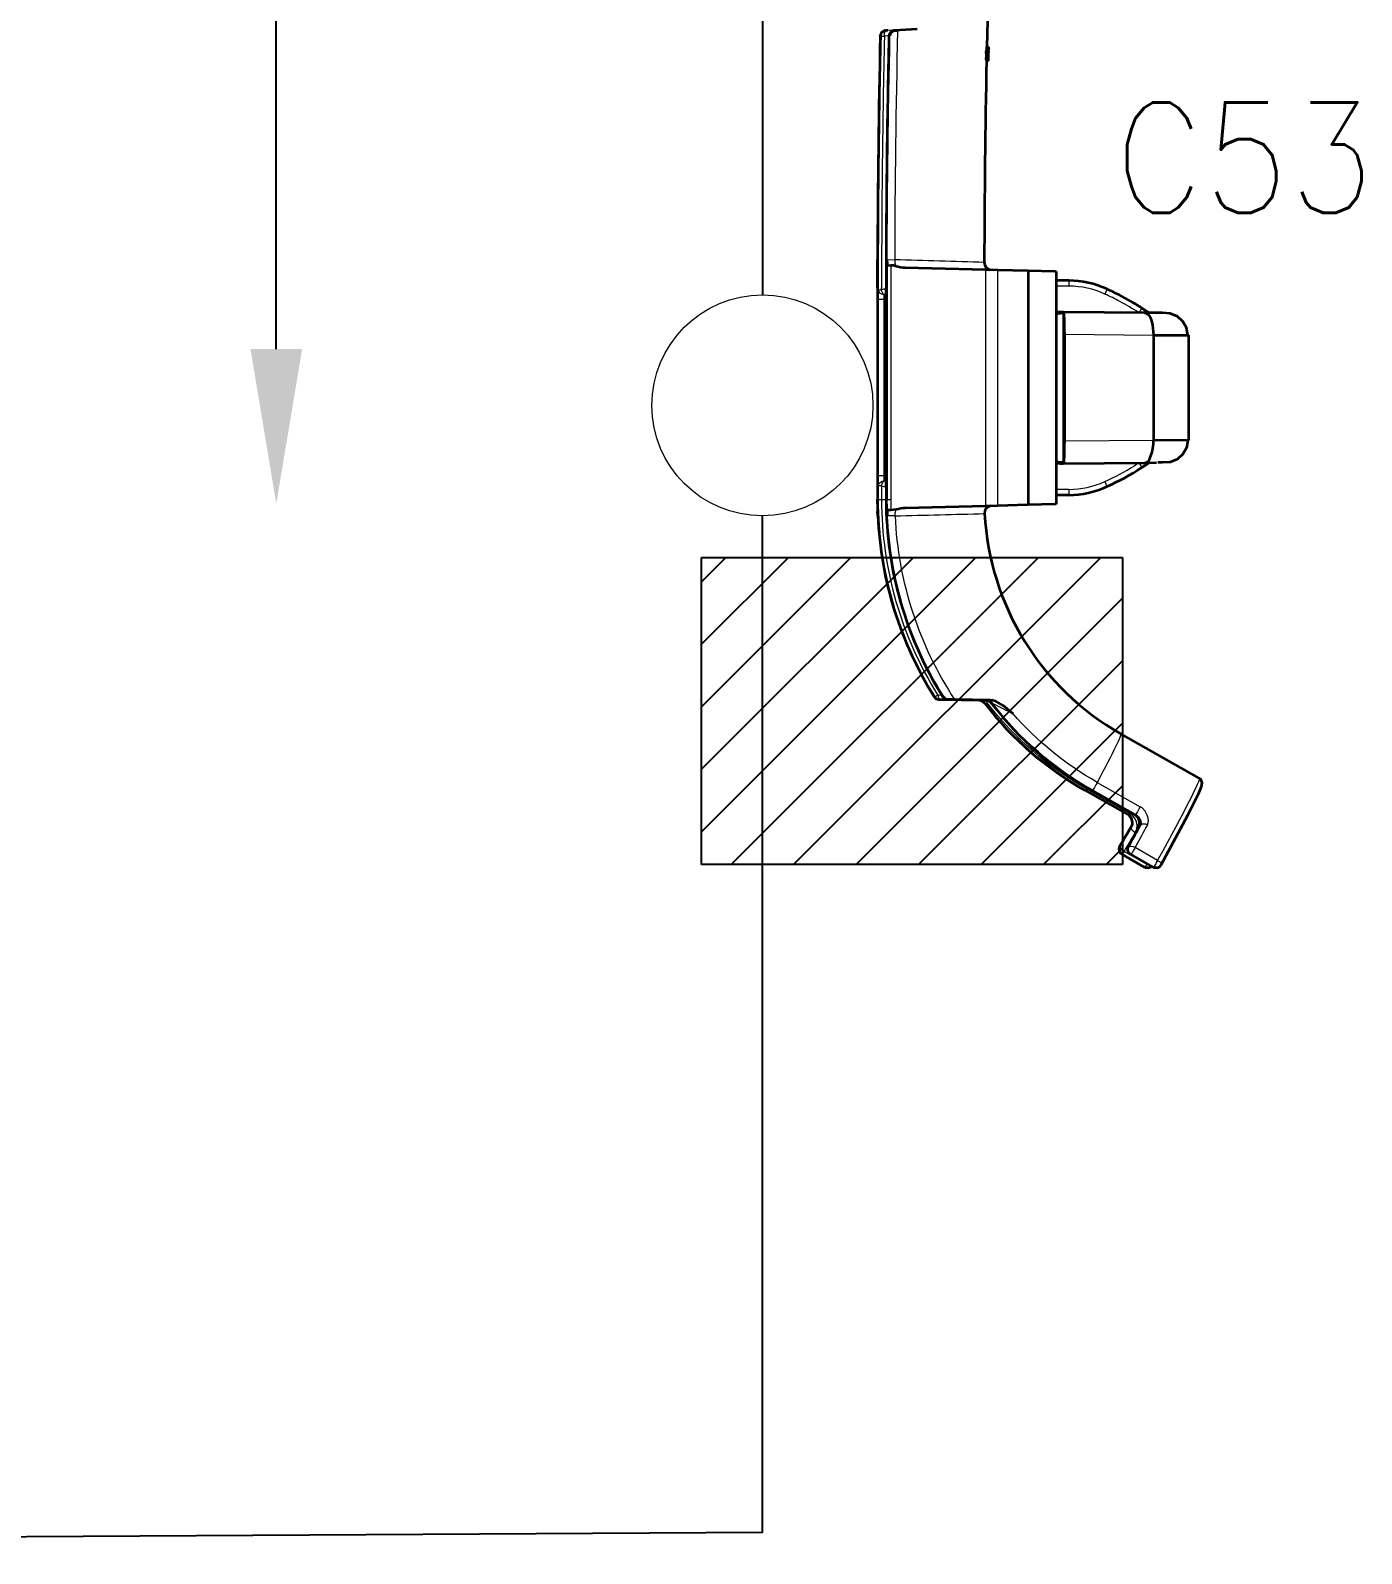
# Model space of a CAD drawing. Header units: inches. Extents: x 47316 to 59086, y 3141 to 11743.
# Drawn here: x 50847.37 to 50877.48, y 5708.54 to 5743.02 of the extents above; entities that cross this region are included whole.
import ezdxf

# ---------------------------------------------------------------- set-up
doc = ezdxf.new("R2010")
doc.units = ezdxf.units.IN
doc.header["$MEASUREMENT"] = 0
doc.styles.get("Standard").update_dxf_attribs({"font": ''})
doc.styles.get('Standard').set_extended_font_data('SimSun')
doc.linetypes.add('_VH_OTCON', pattern='A,0.0001,[7,VeSys.shx,S=0.1,R=0,X=0,Y=0],-0.4,[7,VeSys.shx,S=0.1,R=0,X=0,Y=0],-0.4,["X",Standard,S=1,R=0,X=-0.5,Y=-0.5],-0.0001,[7,VeSys.shx,S=0.1,R=0,X=0,Y=0],-0.4', length=1.2002)

msp = doc.modelspace()

# ---------------------------------------------------------------- linework, layer by layer
at = {"color": 0, "linetype": '_VH_OTCON', "ltscale": 5}
msp.add_line((50863.929, 5776.029), (50863.929, 5737.029), dxfattribs=at)
msp.add_line((50852.929, 5735.805), (50852.929, 5750.753))
at = {"color": 7, "lineweight": 35, "ltscale": 0.000262456}
msp.add_line((50866.596, 5742.889), (50866.596, 5742.894), dxfattribs=at)
at = {"color": 7, "lineweight": 13, "ltscale": 0.001048}
for p, q in [((50866.613, 5742.889), (50866.596, 5742.889)), ((50866.808, 5742.889), (50866.791, 5742.889)), ((50867.835, 5727.932), (50867.817, 5727.932)), ((50868.03, 5727.932), (50868.012, 5727.932)), ((50872.011, 5724.544), (50872.028, 5724.544)), ((50872.205, 5724.544), (50872.223, 5724.544)), ((50872.058, 5724.372), (50872.076, 5724.372)), ((50872.253, 5724.372), (50872.27, 5724.372)), ((50872.587, 5724.082), (50872.57, 5724.082)), ((50872.782, 5724.082), (50872.764, 5724.082))]:
    msp.add_line(p, q, dxfattribs=at)
at = {"color": 7, "lineweight": 13, "ltscale": 0.006073}
msp.add_line((50866.791, 5742.894), (50866.689, 5742.888), dxfattribs=at)
at = {"color": 7, "lineweight": 35, "ltscale": 0.003443}
msp.add_line((50866.767, 5743.016), (50866.71, 5743.012), dxfattribs=at)
at = {"color": 7, "lineweight": 13, "ltscale": 0.001308}
for p, q in [((50866.732, 5743.012), (50866.71, 5743.012)), ((50866.931, 5743.012), (50866.909, 5743.012)), ((50868.988, 5727.776), (50868.966, 5727.776)), ((50869.144, 5727.776), (50869.122, 5727.776)), ((50871.246, 5725.819), (50871.224, 5725.819)), ((50871.402, 5725.819), (50871.38, 5725.819)), ((50872.197, 5725.268), (50872.218, 5725.268)), ((50872.352, 5725.268), (50872.374, 5725.268))]:
    msp.add_line(p, q, dxfattribs=at)
at = {"color": 7, "lineweight": 13, "ltscale": 0.032467}
msp.add_line((50867.276, 5743.045), (50866.732, 5743.012), dxfattribs=at)
at = {"color": 7, "lineweight": 35, "ltscale": 0.031085}
msp.add_line((50867.43, 5743.045), (50866.909, 5743.012), dxfattribs=at)
at = {"color": 7, "lineweight": 35, "ltscale": 0.003408}
msp.add_line((50866.931, 5743.012), (50866.988, 5743.016), dxfattribs=at)
at = {"color": 7, "lineweight": 35, "ltscale": 0.002498}
for p, q in [((50869.033, 5742.4), (50868.991, 5742.4)), ((50869.036, 5742.533), (50868.994, 5742.533)), ((50869.041, 5742.425), (50868.999, 5742.425)), ((50869.046, 5742.645), (50869.004, 5742.645)), ((50869.032, 5742.357), (50868.99, 5742.357)), ((50869.04, 5742.332), (50868.998, 5742.332))]:
    msp.add_line(p, q, dxfattribs=at)
at = {"color": 7, "lineweight": 35, "ltscale": 0.002499}
for p, q in [((50869.035, 5742.49), (50868.993, 5742.49)), ((50869.044, 5742.558), (50869.002, 5742.558))]:
    msp.add_line(p, q, dxfattribs=at)
at = {"color": 7, "lineweight": 35, "ltscale": 0.001273}
for p, q in [((50869.042, 5742.391), (50869.045, 5742.412)), ((50869.049, 5742.588), (50869.046, 5742.567))]:
    msp.add_line(p, q, dxfattribs=at)
at = {"color": 7, "lineweight": 35, "ltscale": 0.01266}
msp.add_line((50869.043, 5742.332), (50869.048, 5742.545), dxfattribs=at)
at = {"color": 7, "lineweight": 35, "ltscale": 0.001267}
for p, q in [((50869.043, 5742.434), (50869.046, 5742.455)), ((50869.048, 5742.545), (50869.045, 5742.524))]:
    msp.add_line(p, q, dxfattribs=at)
at = {"color": 7, "lineweight": 35, "ltscale": 0.000103378}
for p, q in [((50869.048, 5742.645), (50869.046, 5742.645)), ((50869.041, 5742.332), (50869.04, 5742.332))]:
    msp.add_line(p, q, dxfattribs=at)
at = {"color": 7, "lineweight": 35, "ltscale": 0.005876}
msp.add_line((50866.529, 5737.731), (50866.533, 5737.829), dxfattribs=at)
at = {"color": 7, "lineweight": 13, "ltscale": 0.032263}
for p, q in [((50866.529, 5737.189), (50866.529, 5737.731)), ((50866.748, 5737.731), (50866.748, 5737.189))]:
    msp.add_line(p, q, dxfattribs=at)
at = {"color": 7, "lineweight": 35, "ltscale": 0.032118}
msp.add_line((50866.529, 5737.189), (50866.529, 5737.728), dxfattribs=at)
at = {"color": 7, "lineweight": 35, "ltscale": 0.000303049}
msp.add_line((50866.533, 5737.829), (50866.533, 5737.835), dxfattribs=at)
at = {"color": 7, "lineweight": 35, "ltscale": 0.000302171}
msp.add_line((50866.533, 5737.829), (50866.533, 5737.835), dxfattribs=at)
at = {"color": 7, "lineweight": 35, "ltscale": 0.006178}
msp.add_line((50866.745, 5737.835), (50866.748, 5737.731), dxfattribs=at)
at = {"color": 7, "lineweight": 13, "ltscale": 0.010542}
msp.add_line((50866.745, 5737.835), (50866.922, 5737.825), dxfattribs=at)
at = {"color": 7, "lineweight": 13, "ltscale": 0.030297}
msp.add_line((50866.832, 5737.698), (50866.832, 5737.189), dxfattribs=at)
at = {"color": 7, "lineweight": 35, "ltscale": 0.108043}
msp.add_line((50867.162, 5737.652), (50868.977, 5737.604), dxfattribs=at)
at = {"color": 7, "lineweight": 35, "ltscale": 0.01667}
for p, q in [((50868.977, 5737.604), (50869.257, 5737.597)), ((50869.257, 5732.259), (50868.977, 5732.252))]:
    msp.add_line(p, q, dxfattribs=at)
at = {"color": 7, "lineweight": 13, "ltscale": 0.318613}
msp.add_line((50868.977, 5737.604), (50868.977, 5732.252), dxfattribs=at)
at = {"color": 7, "lineweight": 35, "ltscale": 0.040027}
for p, q in [((50869.257, 5737.597), (50869.929, 5737.58)), ((50869.929, 5732.276), (50869.257, 5732.259))]:
    msp.add_line(p, q, dxfattribs=at)
at = {"color": 7, "lineweight": 13, "ltscale": 0.317752}
msp.add_line((50869.257, 5732.259), (50869.257, 5737.597), dxfattribs=at)
at = {"color": 7, "lineweight": 35, "ltscale": 0.000773112}
for p, q in [((50869.929, 5737.58), (50869.942, 5737.58)), ((50869.942, 5732.276), (50869.929, 5732.276))]:
    msp.add_line(p, q, dxfattribs=at)
at = {"color": 7, "lineweight": 13, "ltscale": 0.315714}
msp.add_line((50869.929, 5737.58), (50869.929, 5732.276), dxfattribs=at)
at = {"color": 7, "lineweight": 35, "ltscale": 0.035954}
for p, q in [((50869.942, 5737.58), (50870.546, 5737.564)), ((50870.546, 5732.292), (50869.942, 5732.276))]:
    msp.add_line(p, q, dxfattribs=at)
at = {"color": 7, "lineweight": 35, "ltscale": 0.315703}
msp.add_line((50869.942, 5737.58), (50869.942, 5732.276), dxfattribs=at)
at = {"color": 7, "lineweight": 35, "ltscale": 0.001559}
for p, q in [((50870.546, 5737.564), (50870.572, 5737.563)), ((50870.572, 5732.292), (50870.546, 5732.292))]:
    msp.add_line(p, q, dxfattribs=at)
at = {"color": 7, "lineweight": 35, "ltscale": 0.31374}
msp.add_line((50870.572, 5737.563), (50870.572, 5732.292), dxfattribs=at)
at = {"color": 7, "lineweight": 35, "ltscale": 0.017154}
for p, q in [((50870.86, 5737.355), (50870.572, 5737.357)), ((50870.86, 5732.5), (50870.572, 5732.499))]:
    msp.add_line(p, q, dxfattribs=at)
at = {"color": 7, "lineweight": 13, "ltscale": 0.017416}
for p, q in [((50870.864, 5737.229), (50870.572, 5737.231)), ((50870.864, 5732.626), (50870.572, 5732.625))]:
    msp.add_line(p, q, dxfattribs=at)
at = {"color": 7, "lineweight": 13, "ltscale": 0.285101}
for p, q in [((50866.529, 5732.399), (50866.529, 5737.189)), ((50866.748, 5737.189), (50866.748, 5732.399)), ((50866.832, 5737.189), (50866.832, 5732.399))]:
    msp.add_line(p, q, dxfattribs=at)
at = {"color": 7, "lineweight": 35, "ltscale": 0.285101}
msp.add_line((50866.529, 5737.189), (50866.529, 5732.399), dxfattribs=at)
at = {"color": 7, "lineweight": 13, "ltscale": 0.237556}
for p, q in [((50866.545, 5736.923), (50866.545, 5732.932)), ((50866.673, 5736.923), (50866.673, 5732.932)), ((50866.732, 5732.932), (50866.732, 5736.923))]:
    msp.add_line(p, q, dxfattribs=at)
at = {"color": 7, "lineweight": 13, "ltscale": 0.007626}
for p, q in [((50866.673, 5736.923), (50866.545, 5736.923)), ((50866.673, 5732.932), (50866.545, 5732.932))]:
    msp.add_line(p, q, dxfattribs=at)
at = {"color": 7, "lineweight": 13, "ltscale": 0.00235}
for p, q in [((50866.55, 5737.149), (50866.55, 5737.189)), ((50866.625, 5737.149), (50866.625, 5737.189)), ((50866.727, 5737.189), (50866.727, 5737.149))]:
    msp.add_line(p, q, dxfattribs=at)
at = {"color": 7, "lineweight": 13, "ltscale": 0.004487}
for p, q in [((50866.55, 5737.149), (50866.625, 5737.149)), ((50866.55, 5732.399), (50866.625, 5732.399))]:
    msp.add_line(p, q, dxfattribs=at)
at = {"color": 7, "lineweight": 13, "ltscale": 0.003492}
for p, q in [((50866.673, 5736.923), (50866.732, 5736.923)), ((50866.732, 5732.933), (50866.673, 5732.932))]:
    msp.add_line(p, q, dxfattribs=at)
at = {"color": 7, "lineweight": 13, "ltscale": 0.003283}
for p, q in [((50866.73, 5737.041), (50866.676, 5737.036)), ((50866.676, 5732.819), (50866.73, 5732.814))]:
    msp.add_line(p, q, dxfattribs=at)
at = {"color": 7, "lineweight": 35, "ltscale": 0.00235}
msp.add_line((50866.727, 5737.149), (50866.727, 5737.189), dxfattribs=at)
at = {"color": 7, "lineweight": 13, "ltscale": 0.000532719}
msp.add_line((50866.727, 5737.149), (50866.727, 5737.14), dxfattribs=at)
at = {"color": 7, "lineweight": 35, "ltscale": 0.000534398}
msp.add_line((50866.727, 5737.149), (50866.727, 5737.14), dxfattribs=at)
at = {"color": 7, "lineweight": 35, "ltscale": 0.237556}
msp.add_line((50866.732, 5732.932), (50866.732, 5736.923), dxfattribs=at)
at = {"color": 7, "lineweight": 35, "ltscale": 0.007158}
msp.add_line((50870.692, 5736.641), (50870.572, 5736.642), dxfattribs=at)
at = {"color": 7, "lineweight": 35, "ltscale": 0.000732803}
msp.add_line((50870.715, 5736.641), (50870.703, 5736.641), dxfattribs=at)
at = {"color": 7, "lineweight": 13, "ltscale": 0.001371}
for p, q in [((50870.716, 5736.599), (50870.739, 5736.599)), ((50870.739, 5733.257), (50870.716, 5733.257))]:
    msp.add_line(p, q, dxfattribs=at)
at = {"color": 7, "lineweight": 35, "ltscale": 0.001131}
for p, q in [((50870.738, 5736.641), (50870.719, 5736.641)), ((50870.719, 5733.215), (50870.738, 5733.215))]:
    msp.add_line(p, q, dxfattribs=at)
at = {"color": 7, "lineweight": 35, "ltscale": 0.000203323}
for p, q in [((50870.738, 5736.641), (50870.741, 5736.641)), ((50870.738, 5733.215), (50870.741, 5733.215))]:
    msp.add_line(p, q, dxfattribs=at)
at = {"color": 7, "lineweight": 35, "ltscale": 0.198905}
msp.add_line((50870.739, 5736.599), (50870.739, 5733.257), dxfattribs=at)
at = {"color": 7, "lineweight": 35, "ltscale": 0.10963}
for p, q in [((50872.583, 5736.624), (50870.741, 5736.641)), ((50870.741, 5733.215), (50872.583, 5733.231))]:
    msp.add_line(p, q, dxfattribs=at)
at = {"color": 7, "lineweight": 35, "ltscale": 0.011663}
msp.add_line((50872.677, 5736.623), (50872.514, 5736.731), dxfattribs=at)
at = {"color": 7, "lineweight": 35, "ltscale": 0.01991}
msp.add_line((50872.918, 5736.621), (50872.583, 5736.624), dxfattribs=at)
at = {"color": 7, "lineweight": 35, "ltscale": 0.144121}
msp.add_line((50870.761, 5736.139), (50870.761, 5733.717), dxfattribs=at)
at = {"color": 7, "lineweight": 13, "ltscale": 0.120062}
for p, q in [((50870.761, 5736.139), (50872.778, 5736.121)), ((50872.778, 5733.735), (50870.761, 5733.717))]:
    msp.add_line(p, q, dxfattribs=at)
at = {"color": 7, "lineweight": 35, "ltscale": 0.04732}
for p, q in [((50872.778, 5736.12), (50873.572, 5736.116)), ((50873.572, 5733.74), (50872.778, 5733.736))]:
    msp.add_line(p, q, dxfattribs=at)
at = {"color": 7, "lineweight": 35, "ltscale": 0.141947}
msp.add_line((50872.778, 5736.12), (50872.778, 5733.736), dxfattribs=at)
at = {"color": 7, "lineweight": 35, "ltscale": 0.141433}
msp.add_line((50873.573, 5736.116), (50873.573, 5733.74), dxfattribs=at)
at = {"color": 7, "lineweight": 35, "ltscale": 0.007156}
msp.add_line((50870.692, 5733.215), (50870.572, 5733.214), dxfattribs=at)
at = {"color": 7, "lineweight": 35, "ltscale": 0.000743866}
msp.add_line((50870.715, 5733.215), (50870.703, 5733.215), dxfattribs=at)
at = {"color": 7, "lineweight": 13, "ltscale": 0.007414}
msp.add_line((50872.45, 5733.23), (50872.345, 5733.164), dxfattribs=at)
at = {"color": 7, "lineweight": 13, "ltscale": 0.00467}
msp.add_line((50872.45, 5733.23), (50872.492, 5733.164), dxfattribs=at)
at = {"color": 7, "lineweight": 35, "ltscale": 0.004298}
msp.add_line((50872.574, 5733.164), (50872.514, 5733.124), dxfattribs=at)
at = {"color": 7, "lineweight": 35, "ltscale": 0.007352}
msp.add_line((50872.677, 5733.232), (50872.574, 5733.164), dxfattribs=at)
at = {"color": 7, "lineweight": 35, "ltscale": 0.015829}
msp.add_line((50872.583, 5733.231), (50872.849, 5733.234), dxfattribs=at)
at = {"color": 7, "lineweight": 35, "ltscale": 0.000529429}
msp.add_line((50866.727, 5732.706), (50866.727, 5732.715), dxfattribs=at)
at = {"color": 7, "lineweight": 13, "ltscale": 0.001255}
for p, q in [((50866.55, 5732.399), (50866.529, 5732.399)), ((50866.748, 5732.399), (50866.727, 5732.399))]:
    msp.add_line(p, q, dxfattribs=at)
at = {"color": 7, "lineweight": 13, "ltscale": 0.0183}
for p, q in [((50866.55, 5732.399), (50866.55, 5732.706)), ((50866.625, 5732.706), (50866.625, 5732.399)), ((50866.727, 5732.706), (50866.727, 5732.399))]:
    msp.add_line(p, q, dxfattribs=at)
at = {"color": 7, "lineweight": 13, "ltscale": 2.63214e-05}
msp.add_line((50866.55, 5732.706), (50866.55, 5732.706), dxfattribs=at)
at = {"color": 7, "lineweight": 13, "ltscale": 0.004461}
msp.add_line((50866.625, 5732.706), (50866.55, 5732.706), dxfattribs=at)
at = {"color": 7, "lineweight": 13, "ltscale": 0.006048}
msp.add_line((50866.625, 5732.399), (50866.727, 5732.399), dxfattribs=at)
at = {"color": 7, "lineweight": 35, "ltscale": 0.0183}
msp.add_line((50866.727, 5732.706), (50866.727, 5732.399), dxfattribs=at)
at = {"color": 7, "lineweight": 13, "ltscale": 0.004997}
msp.add_line((50866.748, 5732.399), (50866.832, 5732.399), dxfattribs=at)
at = {"color": 7, "lineweight": 35, "ltscale": 0.0057}
msp.add_line((50866.54, 5732.033), (50866.533, 5732.129), dxfattribs=at)
at = {"color": 7, "lineweight": 35, "ltscale": 0.000299129}
msp.add_line((50866.54, 5732.028), (50866.54, 5732.033), dxfattribs=at)
at = {"color": 7, "lineweight": 35, "ltscale": 0.000298803}
msp.add_line((50866.54, 5732.033), (50866.54, 5732.028), dxfattribs=at)
at = {"color": 7, "lineweight": 35, "ltscale": 0.005983}
msp.add_line((50866.752, 5732.129), (50866.752, 5732.028), dxfattribs=at)
at = {"color": 7, "lineweight": 13, "ltscale": 0.010534}
msp.add_line((50866.929, 5732.029), (50866.752, 5732.028), dxfattribs=at)
at = {"color": 7, "lineweight": 35, "ltscale": 0.007265}
msp.add_line((50866.957, 5732.172), (50866.835, 5732.159), dxfattribs=at)
at = {"color": 7, "lineweight": 35, "ltscale": 0.107629}
msp.add_line((50868.977, 5732.252), (50867.169, 5732.204), dxfattribs=at)
at = {"color": 0}
for p, q in [((50862.553, 5730.538), (50863.102, 5731.088)), ((50862.553, 5729.124), (50864.516, 5731.088)), ((50862.553, 5727.71), (50865.93, 5731.088)), ((50862.553, 5726.296), (50867.345, 5731.088)), ((50862.553, 5724.881), (50868.759, 5731.088)), ((50862.553, 5731.088), (50872.078, 5731.088)), ((50862.553, 5724.136), (50862.553, 5731.088)), ((50863.221, 5724.136), (50870.173, 5731.088)), ((50864.635, 5724.136), (50871.587, 5731.088)), ((50872.078, 5731.088), (50872.078, 5724.136)), ((50866.05, 5724.136), (50872.078, 5730.164)), ((50867.464, 5724.136), (50872.078, 5728.75)), ((50868.878, 5724.136), (50872.078, 5727.336)), ((50870.292, 5724.136), (50872.078, 5725.922)), ((50871.706, 5724.136), (50872.078, 5724.507)), ((50872.078, 5724.136), (50862.553, 5724.136))]:
    msp.add_line(p, q, dxfattribs=at)
at = {"color": 7, "lineweight": 35, "ltscale": 0.00020693}
msp.add_line((50867.819, 5727.929), (50867.817, 5727.932), dxfattribs=at)
at = {"color": 7, "lineweight": 13, "ltscale": 0.005432}
msp.add_line((50867.991, 5727.966), (50867.899, 5727.97), dxfattribs=at)
at = {"color": 7, "lineweight": 35, "ltscale": 0.008333}
msp.add_line((50867.918, 5727.873), (50868.058, 5727.871), dxfattribs=at)
at = {"color": 7, "lineweight": 13, "ltscale": 0.001266}
for p, q in [((50867.939, 5727.873), (50867.918, 5727.873)), ((50868.138, 5727.873), (50868.117, 5727.873))]:
    msp.add_line(p, q, dxfattribs=at)
at = {"color": 7, "lineweight": 13, "ltscale": 0.052457}
msp.add_line((50868.821, 5727.858), (50867.939, 5727.873), dxfattribs=at)
at = {"color": 7, "lineweight": 35, "ltscale": 0.0447}
msp.add_line((50868.058, 5727.871), (50868.809, 5727.858), dxfattribs=at)
at = {"color": 7, "lineweight": 35, "ltscale": 0.050436}
msp.add_line((50868.117, 5727.873), (50868.964, 5727.858), dxfattribs=at)
at = {"color": 7, "lineweight": 35, "ltscale": 0.008383}
msp.add_line((50868.279, 5727.871), (50868.138, 5727.873), dxfattribs=at)
at = {"color": 7, "lineweight": 35, "ltscale": 0.048391}
msp.add_line((50869.092, 5727.856), (50868.279, 5727.871), dxfattribs=at)
at = {"color": 7, "lineweight": 13, "ltscale": 0.001036}
for p, q in [((50868.821, 5727.858), (50868.803, 5727.858)), ((50868.981, 5727.858), (50868.964, 5727.858))]:
    msp.add_line(p, q, dxfattribs=at)
at = {"color": 7, "lineweight": 13, "ltscale": 0.008028}
msp.add_line((50869.116, 5727.856), (50868.981, 5727.858), dxfattribs=at)
at = {"color": 7, "lineweight": 35, "ltscale": 0.001456}
msp.add_line((50869.092, 5727.856), (50869.116, 5727.856), dxfattribs=at)
at = {"color": 7, "lineweight": 35, "ltscale": 0.121519}
msp.add_line((50873.814, 5726.092), (50872.038, 5727.098), dxfattribs=at)
at = {"color": 7, "lineweight": 13, "ltscale": 0.066545}
for p, q in [((50871.224, 5725.819), (50872.197, 5725.268)), ((50872.218, 5725.268), (50871.246, 5725.819)), ((50872.238, 5725.298), (50871.265, 5725.849)), ((50871.38, 5725.819), (50872.352, 5725.268)), ((50871.402, 5725.819), (50872.374, 5725.268)), ((50871.506, 5725.998), (50872.479, 5725.447))]:
    msp.add_line(p, q, dxfattribs=at)
at = {"color": 7, "lineweight": 35, "ltscale": 0.066545}
for p, q in [((50871.224, 5725.819), (50872.196, 5725.268)), ((50872.352, 5725.268), (50871.38, 5725.819))]:
    msp.add_line(p, q, dxfattribs=at)
at = {"color": 7, "lineweight": 13, "ltscale": 0.000671387}
for p, q in [((50872.276, 5724.982), (50872.287, 5724.982)), ((50872.442, 5724.982), (50872.454, 5724.982))]:
    msp.add_line(p, q, dxfattribs=at)
at = {"color": 7, "lineweight": 35, "ltscale": 0.000107122}
msp.add_line((50872.01, 5724.543), (50872.011, 5724.545), dxfattribs=at)
at = {"color": 7, "lineweight": 13, "ltscale": 0.034984}
for p, q in [((50872.871, 5724.233), (50872.36, 5724.522)), ((50872.57, 5724.082), (50872.058, 5724.372)), ((50872.587, 5724.082), (50872.076, 5724.372)), ((50872.626, 5724.145), (50872.115, 5724.434)), ((50872.253, 5724.372), (50872.764, 5724.082)), ((50872.782, 5724.082), (50872.27, 5724.372))]:
    msp.add_line(p, q, dxfattribs=at)
at = {"color": 7, "lineweight": 35, "ltscale": 0.034984}
for p, q in [((50872.058, 5724.372), (50872.57, 5724.082)), ((50872.253, 5724.372), (50872.764, 5724.082))]:
    msp.add_line(p, q, dxfattribs=at)
at = {"color": 7, "lineweight": 35, "ltscale": 0.000107932}
msp.add_line((50872.953, 5724.13), (50872.954, 5724.131), dxfattribs=at)
at = {"color": 7, "lineweight": 35, "ltscale": 0.001048}
for p, q in [((50872.649, 5724.066), (50872.632, 5724.066)), ((50872.844, 5724.066), (50872.826, 5724.066))]:
    msp.add_line(p, q, dxfattribs=at)
at = {"color": 7, "lineweight": 13}
for points in [[(50866.689, 5742.888), (50866.694, 5742.959), (50866.705, 5742.988), (50866.718, 5743.006), (50866.732, 5743.012)], [(50866.922, 5737.825), (50866.927, 5737.754), (50866.949, 5737.685)], [(50870.86, 5737.355), (50870.86, 5737.355), (50870.86, 5737.354), (50870.861, 5737.346), (50870.864, 5737.229)], [(50871.723, 5737.165), (50871.723, 5737.164), (50871.723, 5737.163), (50871.719, 5737.152), (50871.675, 5737.05)], [(50872.45, 5736.625), (50872.514, 5736.731), (50872.513, 5736.731)], [(50866.55, 5732.706), (50866.574, 5732.772), (50866.636, 5732.813), (50866.676, 5732.819)], [(50871.676, 5732.806), (50871.72, 5732.703), (50871.723, 5732.693), (50871.723, 5732.692), (50871.723, 5732.691)], [(50870.864, 5732.626), (50870.862, 5732.513), (50870.861, 5732.502), (50870.861, 5732.501), (50870.86, 5732.5)], [(50866.929, 5732.029), (50866.934, 5732.1), (50866.957, 5732.172)], [(50867.899, 5727.97), (50867.91, 5727.91), (50867.919, 5727.89), (50867.927, 5727.879), (50867.932, 5727.875), (50867.939, 5727.873)], [(50872.287, 5724.982), (50872.319, 5725.094), (50872.298, 5725.185), (50872.266, 5725.231), (50872.218, 5725.268)], [(50872.362, 5724.853), (50872.397, 5724.939), (50872.406, 5725.031), (50872.394, 5725.103), (50872.365, 5725.172), (50872.312, 5725.242), (50872.238, 5725.298)], [(50872.352, 5725.268), (50872.402, 5725.23), (50872.437, 5725.184), (50872.46, 5725.123), (50872.465, 5725.063), (50872.442, 5724.982)], [(50872.492, 5725.038), (50872.506, 5725.081), (50872.502, 5725.122), (50872.478, 5725.169), (50872.404, 5725.248), (50872.374, 5725.268)], [(50872.639, 5725.036), (50872.661, 5725.118), (50872.656, 5725.187), (50872.636, 5725.255), (50872.589, 5725.344), (50872.521, 5725.418), (50872.479, 5725.447)]]:
    msp.add_lwpolyline(points, dxfattribs=at)
at = {"color": 7, "lineweight": 35}
for points in [[(50866.748, 5737.731), (50866.752, 5737.716), (50866.762, 5737.705), (50866.774, 5737.7), (50866.832, 5737.698)], [(50872.583, 5736.624), (50872.623, 5736.613), (50872.663, 5736.58), (50872.699, 5736.527), (50872.733, 5736.443), (50872.758, 5736.345), (50872.778, 5736.121)], [(50873.552, 5736.116), (50873.523, 5736.284), (50873.444, 5736.429), (50873.321, 5736.541), (50873.158, 5736.609), (50872.98, 5736.621), (50872.918, 5736.621)], [(50872.583, 5733.231), (50872.623, 5733.242), (50872.662, 5733.274), (50872.697, 5733.325), (50872.751, 5733.474), (50872.775, 5733.653), (50872.778, 5733.735)], [(50873.552, 5733.74), (50873.523, 5733.572), (50873.444, 5733.427), (50873.321, 5733.314), (50873.158, 5733.247), (50872.98, 5733.235), (50872.875, 5733.234)], [(50866.835, 5732.159), (50866.783, 5732.159), (50866.767, 5732.154), (50866.755, 5732.142), (50866.752, 5732.129)], [(50869.6, 5727.549), (50869.468, 5727.663), (50869.373, 5727.739), (50869.218, 5727.83), (50869.116, 5727.856)], [(50872.954, 5724.131), (50873.557, 5725.255), (50873.798, 5725.74), (50873.867, 5725.905), (50873.88, 5725.984), (50873.855, 5726.056), (50873.814, 5726.092)], [(50872.441, 5724.98), (50872.465, 5725.079), (50872.435, 5725.187), (50872.37, 5725.257), (50872.352, 5725.268)]]:
    msp.add_lwpolyline(points, dxfattribs=at)
at = {"color": 0, "linetype": '_VH_OTCON', "ltscale": 5}
msp.add_lwpolyline([(50781.929, 5708.544), (50863.929, 5709.029), (50863.929, 5732.029)], dxfattribs=at)
at = {"color": 0, "linetype": 'Continuous', "lineweight": 15}
msp.add_circle((50863.929, 5734.529), 2.5, dxfattribs=at)
at = {"color": 7, "lineweight": 35}
for centre, radius, start, end in [((51121.104, 5737.189), 252.155, 178.40111, 178.76011), ((51120.991, 5737.188), 254.459, 178.71526, 179.85451), ((50866.716, 5742.892), 0.12, 93.1029, 179.2474), ((51120.903, 5737.191), 254.176, 178.71548, 180.00056), ((50866.916, 5742.886), 0.126, 93.4977, 178.7164), ((50866.94, 5742.881), 0.132, 93.924, 176.2348), ((50868.841, 5742.465), 0.164, 336.5146, 345.7467), ((50868.842, 5742.599), 0.165, 336.5845, 345.7784), ((50868.881, 5742.422), 0.165, 336.6193, 345.8163), ((50868.883, 5742.465), 0.164, 336.5151, 345.7463), ((50868.885, 5742.556), 0.164, 336.4975, 345.7267), ((50868.884, 5742.599), 0.165, 336.5849, 345.778), ((51121.104, 5737.189), 252.156, 178.83114, 179.86882), ((50866.861, 5737.435), 0.264, 70.493, 96.1795), ((50867.185, 5738.504), 0.853, 253.9714, 268.5026), ((50869.116, 5737.765), 0.167, 179.5208, 258.4755), ((50870.849, 5735.258), 2.097, 65.3806, 89.6989), ((50862.751, 5736.953), 3.98, 359.5724, 2.6964), ((50869.101, 5731.443), 6.293, 59.7691, 65.3815), ((50869.108, 5731.454), 6.28, 57.163, 59.7728), ((50870.703, 5736.222), 0.419, 89.5, 108.1828), ((50870.392, 5736.611), 0.348, 358.0061, 4.9385), ((50870.703, 5733.634), 0.419, 251.8171, 270.5002), ((50870.392, 5733.245), 0.347, 355.0581, 1.9974), ((50869.101, 5738.413), 6.294, 294.6186, 302.8352), ((50862.744, 5732.903), 3.987, 357.3037, 0.4352), ((50874.935, 5732.399), 8.407, 179.9982, 181.8234), ((50875.13, 5732.399), 8.403, 179.9978, 212.1099), ((50870.849, 5734.598), 2.097, 270.3011, 294.6316), ((50874.935, 5732.399), 8.403, 182.5254, 212.1342), ((50867.19, 5731.36), 0.844, 91.4181, 106.0535), ((50869.123, 5732.091), 0.167, 101.7481, 183.3135), ((50875.04, 5732.398), 6.091, 182.9745, 240.4703), ((50867.92, 5727.992), 0.119, 211.8533, 269.1382), ((50868.119, 5727.999), 0.126, 212.1082, 268.4342), ((50868.14, 5728.007), 0.133, 213.9114, 268.8594), ((50868.799, 5727.648), 0.21, 37.6723, 88.2991), ((50868.958, 5727.654), 0.204, 36.8349, 88.3086), ((50874.947, 5732.395), 7.557, 217.6768, 240.4835), ((50875.103, 5732.395), 7.557, 217.676, 240.4835), ((50872.094, 5725.087), 0.208, 339.852, 60.6626), ((50939.182, 5685.503), 77.693, 149.42071, 149.83304), ((50823.947, 5750.92), 54.996, 331.3388, 331.8571), ((50872.12, 5724.482), 0.126, 150.6395, 240.485), ((50872.315, 5724.482), 0.126, 151.3577, 228.3341), ((50872.315, 5724.482), 0.126, 228.3342, 240.4847), ((50872.649, 5724.192), 0.126, 274.2594, 312.5436), ((50872.844, 5724.192), 0.126, 274.247, 330.391), ((50872.632, 5724.192), 0.126, 240.4851, 265.0494), ((50872.826, 5724.192), 0.126, 240.4827, 265.0461)]:
    msp.add_arc(centre, radius, start, end, dxfattribs=at)
at = {"color": 7, "lineweight": 13}
for centre, radius, start, end in [((51120.991, 5737.188), 254.459, 178.71625, 179.85451), ((51120.411, 5737.195), 253.861, 178.71464, 180.00132), ((51120.449, 5737.194), 253.824, 178.71473, 180.00125), ((51120.932, 5737.191), 254.205, 178.71557, 180.00051), ((51121.196, 5737.188), 254.452, 178.71624, 179.85453), ((51121.212, 5737.189), 254.291, 178.687, 179.85675), ((50853.955, 5247.275), 490.721, 88.24905, 88.48588), ((50870.854, 5735.258), 1.971, 65.3806, 89.6989), ((50870.604, 5736.955), 4.059, 177.2552, 180.4453), ((50866.852, 5736.153), 1.022, 97.0294, 102.8172), ((50868.029, 5736.951), 1.356, 176.3933, 181.1688), ((50862.672, 5736.955), 4.059, 359.5547, 2.7448), ((50869.106, 5731.444), 6.167, 61.8427, 65.3816), ((50869.106, 5731.442), 6.169, 57.1652, 61.8424), ((50870.715, 5736.219), 0.422, 89.5, 109.8745), ((50870.713, 5736.219), 0.38, 89.4995, 111.824), ((50870.713, 5733.637), 0.38, 248.1765, 270.5003), ((50870.715, 5733.637), 0.422, 250.0886, 270.5), ((50869.106, 5738.412), 6.167, 294.6185, 301.6782), ((50872.303, 5733.031), 0.231, 23.9411, 35.1042), ((50870.611, 5732.901), 4.066, 179.5532, 182.7381), ((50868.029, 5732.905), 1.356, 178.831, 183.6068), ((50862.666, 5732.901), 4.066, 357.2619, 0.4468), ((50870.854, 5734.598), 1.971, 270.3012, 294.6194), ((50874.951, 5732.399), 8.422, 180.0005, 181.8383), ((50874.953, 5732.399), 8.403, 179.9976, 212.11), ((50866.852, 5733.703), 1.021, 257.1829, 262.9708), ((50874.957, 5732.399), 8.332, 179.9977, 212.1099), ((50875.13, 5732.399), 8.403, 179.9978, 212.1099), ((50875.162, 5732.399), 8.415, 180.0012, 181.8406), ((50875.145, 5732.399), 8.313, 179.9997, 181.6543), ((50874.935, 5732.399), 8.403, 182.5253, 212.1101), ((50875.147, 5732.398), 8.402, 182.5243, 212.1114), ((50850.231, 6420.574), 688.747, 271.389219, 271.557954), ((50875.151, 5732.399), 8.23, 182.5763, 213.3789), ((50868.822, 5727.901), 0.043, 248.9832, 268.7728), ((50868.819, 5727.643), 0.215, 38.4403, 89.6891), ((50868.736, 5727.58), 0.355, 37.6964, 51.5584), ((50868.957, 5727.653), 0.205, 36.8944, 88.2376), ((50858.466, 5705.889), 24.354, 62.794, 63.9946)]:
    msp.add_arc(centre, radius, start, end, dxfattribs=at)
at = {"color": 7, "lineweight": 13, "extrusion": (0, 0, -1)}
for centre, major_axis, ratio, start_param, end_param in [((50866.739, 5742.886), (0, -0.126), 0.999391, 1.593215, 3.080506), ((50866.739, 5742.886), (-0.126, 0.003), 0.000782, 0.034898, 1.158054), ((50866.916, 5742.886), (0, -0.126), 0.999391, 1.593215, 3.080506), ((50866.676, 5737.149), (0.126, -0.009), 0.896108, 1.507635, 3.06288), ((50866.676, 5737.149), (0.027, -0.123), 0.393466, 0.502725, 1.655674), ((50870.719, 5736.599), (0.0004, 0.042), 0.052334, 4.711933, 6.28349), ((50870.719, 5733.257), (0.0004, -0.042), 0.052334, 6.28288, 7.854437), ((50866.676, 5732.706), (0.027, 0.123), 0.393466, 4.627511, 5.78046), ((50866.853, 5732.706), (-0.126, 0.009), 0.896108, 6.204473, 6.283241), ((50867.942, 5727.999), (0.107, 0.067), 0.018563, 1.988874, 3.112027), ((50867.942, 5727.999), (0, -0.126), 0.999391, 0.017336, 1.009987), ((50868.119, 5727.999), (0, -0.126), 0.999391, 0.017469, 1.010119), ((50868.8, 5727.648), (0, -0.21), 0.999391, 3.186398, 4.054496), ((50874.944, 5732.399), (0, -7.56), 0.999391, 0.514872, 0.912903), ((50868.977, 5727.648), (0, -0.21), 0.999391, 3.159046, 4.054496), ((50869.087, 5727.854), (-0.0997, -0.077), 0.021339, 5.505053, 6.25556), ((50874.966, 5732.399), (0, 7.56), 0.999391, 3.656465, 4.054496), ((50874.969, 5732.399), (0, 7.526), 0.999391, 3.656465, 4.054496), ((50875.1, 5732.399), (0, -7.56), 0.999391, 0.514872, 0.912903), ((50875.122, 5732.399), (0, -7.56), 0.999391, 0.514872, 0.912903), ((50875.125, 5732.399), (0, -7.355), 0.999391, 0.514872, 0.850642), ((50870.362, 5724.138), (-1.676, -2.961), 0.030375, 3.141593, 4.015951), ((50871.308, 5725.929), (-0.062, -0.11), 0.030375, 5.515484, 6.265991), ((50870.362, 5724.138), (-1.324, -2.339), 0.030375, 2.373892, 2.390914), ((50871.464, 5725.929), (0.062, 0.11), 0.030375, 0.874358, 3.124399), ((50872.138, 5723.132), (-1.676, -2.961), 0.030375, 3.141593, 4.314253), ((50872.093, 5725.086), (0, 0.21), 0.999391, 0.514872, 2.085668), ((50872.28, 5725.378), (-0.062, -0.11), 0.030375, 5.515484, 6.265991), ((50872.436, 5725.378), (0.062, 0.11), 0.030375, 0.874358, 3.124399), ((50872.271, 5725.086), (0, 0.21), 0.999391, 0.514872, 2.085668), ((50871.517, 5723.483), (1.614, 2.851), 0.030375, 5.076137, 5.267186), ((50871.517, 5723.483), (-1.386, -2.449), 0.030375, 2.001238, 2.212114), ((50871.627, 5723.421), (-1.324, -2.339), 0.030375, 2.001238, 2.212114), ((50871.517, 5723.483), (-1.386, -2.449), 0.030375, 4.036683, 4.247559), ((50871.517, 5723.483), (1.614, 2.851), 0.030375, 0.976967, 1.17266), ((50872.397, 5724.92), (-0.108, 0.065), 0.597976, 4.674483, 6.245279), ((50872.441, 5725.275), (0.166, 0.292), 0.030375, 3.124399, 3.64751), ((50871.627, 5723.421), (1.676, 2.961), 0.030375, 0.976967, 1.17266), ((50872.619, 5725.275), (0.166, 0.292), 0.030375, 2.496459, 3.124399), ((50872.602, 5724.976), (-0.111, 0.06), 0.559281, 0.03665, 1.607446), ((50872.12, 5724.482), (0, 0.126), 0.999391, 3.656465, 5.227261), ((50872.138, 5724.482), (0, 0.126), 0.999391, 3.656465, 5.227261), ((50872.138, 5724.482), (-0.109, 0.064), 0.41708, 4.678962, 6.249758), ((50872.315, 5724.482), (0, -0.126), 0.999391, 0.514872, 2.085668), ((50872.332, 5724.482), (0, 0.126), 0.999391, 3.656465, 5.227261), ((50872.315, 5724.482), (0.111, -0.06), 0.448064, 3.141593, 3.175576), ((50872.332, 5724.482), (-0.11, 0.061), 0.387522, 0.032956, 1.603752), ((50872.332, 5724.482), (0.062, 0.11), 0.030375, 1.17266, 3.124399), ((50872.138, 5724.482), (-0.062, -0.11), 0.030375, 5.142831, 6.265991), ((50872.649, 5724.192), (-0.062, -0.11), 0.030375, 5.142831, 6.265991), ((50872.138, 5723.132), (1.324, 2.339), 0.030375, 5.142831, 5.14849), ((50872.649, 5724.192), (0.109, -0.064), 0.41708, 0.793948, 1.537369), ((50872.844, 5724.192), (-0.062, -0.11), 0.030375, 4.314253, 6.265991), ((50872.844, 5724.192), (0.11, -0.061), 0.387522, 4.745345, 6.316141), ((50872.632, 5724.192), (0, -0.126), 0.999391, 0.086473, 0.514872), ((50872.649, 5724.192), (0, -0.126), 0.999391, 0.000073, 0.514872), ((50872.826, 5724.192), (0, -0.126), 0.999391, 0.086473, 0.514872), ((50872.844, 5724.192), (0, -0.126), 0.999391, 0.000073, 0.514872)]:
    msp.add_ellipse(centre, major_axis=major_axis, ratio=ratio, start_param=start_param, end_param=end_param, dxfattribs=at)
at = {"color": 7, "lineweight": 35, "extrusion": (0, 0, -1)}
for centre, major_axis, ratio, start_param, end_param in [((51120.807, 5737.189), (0, -252.024), 0.999391, 1.591304, 1.591476), ((51120.807, 5737.189), (0, -252.024), 0.999391, 1.591834, 1.592004), ((51120.803, 5737.189), (0, -252.011), 0.999391, 1.591576, 1.591835), ((51120.803, 5737.189), (0, -252.011), 0.999391, 1.592105, 1.592449), ((51120.901, 5737.188), (0, -252.076), 0.999391, 1.591304, 1.591476), ((51120.849, 5737.189), (0, 252.024), 0.999391, 4.733427, 4.733597), ((51120.963, 5737.186), (0, -252.13), 0.999391, 1.591208, 1.591404), ((51120.849, 5737.189), (0, -252.016), 0.999391, 1.591576, 1.591934), ((51120.843, 5737.189), (0, -252.008), 0.999391, 1.591209, 1.591439), ((51120.843, 5737.189), (0, -252.008), 0.999391, 1.59161, 1.591969), ((51120.84, 5737.189), (0, 252.003), 0.999391, 4.732802, 4.733117), ((51120.845, 5737.189), (0, 252.011), 0.999391, 4.733697, 4.734041), ((51120.843, 5737.189), (0, -252.008), 0.999391, 1.59214, 1.592449), ((51120.878, 5737.188), (0, -252.04), 0.999391, 1.591695, 1.592053), ((51120.84, 5737.189), (0, 252.003), 0.999391, 4.733817, 4.734042), ((51120.803, 5737.189), (0, -252.011), 0.999391, 1.591208, 1.591305), ((50870.741, 5736.137), (0, 0.504), 0.038222, 6.28318, 7.850417), ((50870.741, 5733.719), (0, -0.504), 0.038222, 4.715954, 6.283191), ((50872.632, 5724.192), (0, -0.126), 0.999391, 0.000073, 0.086473), ((50872.649, 5724.192), (0, -0.126), 0.999391, 6.209009, 6.283258), ((50872.826, 5724.192), (0, -0.126), 0.999391, 0.000013, 0.086473), ((50872.844, 5724.192), (0, -0.126), 0.999391, 6.209009, 6.283258)]:
    msp.add_ellipse(centre, major_axis=major_axis, ratio=ratio, start_param=start_param, end_param=end_param, dxfattribs=at)
msp.add_solid([(50853.513, 5735.805), (50852.929, 5732.305), (50852.346, 5735.805)])

# ---------------------------------------------------------------- texts
at = {"color": 21, "linetype": 'Continuous', "lineweight": 15, "insert": (50871.892, 5741.387), "char_height": 2.5, "width": 6.53571, "attachment_point": 1}
msp.add_mtext('\\Fromans.shx;\\W0.9000000000;\\T1.0000000000;\\o\\lC53', dxfattribs=at)

doc.saveas('drawing.dxf')
